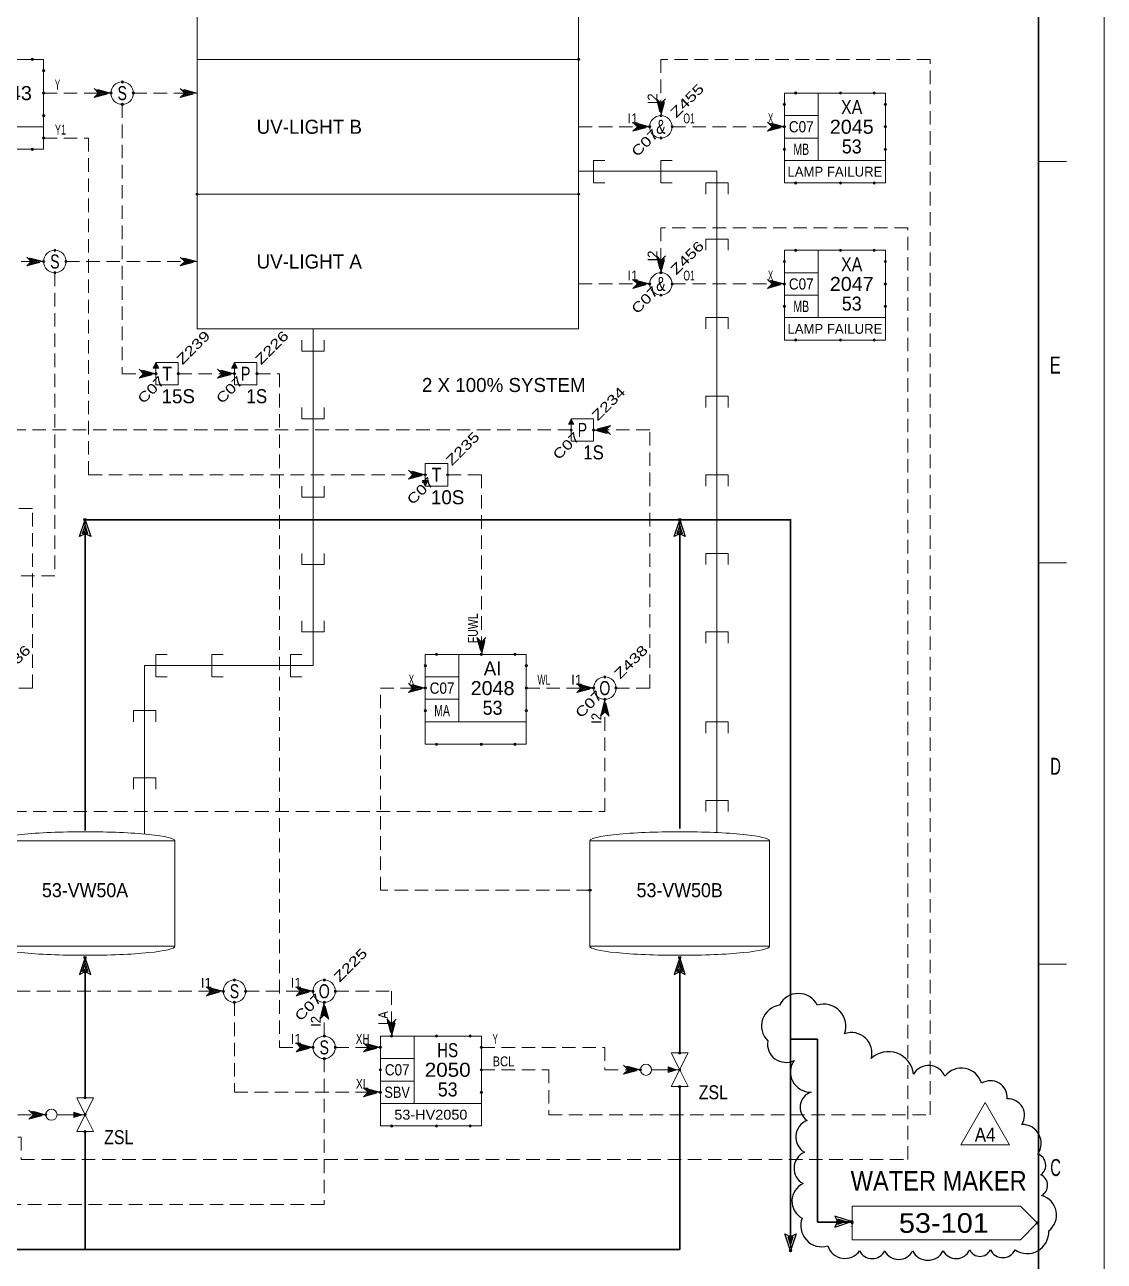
# Model space of a CAD drawing. Header units: millimetres. Extents: x 0 to 841, y 0 to 594.
# Drawn here: x 648.6 to 841, y 173.9 to 394.2 of the extents above; entities that cross this region are included whole.
import ezdxf
from ezdxf.enums import TextEntityAlignment as Align

# ---------------------------------------------------------------- set-up
doc = ezdxf.new("R2010")
doc.units = ezdxf.units.MM
doc.header["$LTSCALE"] = 0.8
doc.header["$PDMODE"] = 32
doc.header["$PDSIZE"] = 0.4
doc.linetypes.add('MEDIUM_DASHED', pattern=[4.5, 3, -1.5])
for name, color, linetype, lineweight in [('1', 7, 'Continuous', 13), ('12', 7, 'Continuous', 13), ('15', 7, 'Continuous', 13), ('30', 7, 'Continuous', 25), ('40', 7, 'Continuous', 35), ('43', 7, 'Continuous', 13), ('46', 7, 'MEDIUM_DASHED', 13), ('47', 7, 'Continuous', 13), ('48', 7, 'Continuous', 13), ('49', 7, 'Continuous', 13), ('50', 7, 'Continuous', 13), ('51', 7, 'Continuous', 13), ('9', 7, 'Continuous', 13)]:
    doc.layers.add(name, color=color, linetype=linetype, lineweight=lineweight)
doc.layers.add('16', color=7, linetype='Continuous')
doc.layers.add('45', color=7, linetype='Continuous')

msp = doc.modelspace()

# ---------------------------------------------------------------- linework, layer by layer
at = {"layer": '1'}
for p, q in [((834.2748, 369.7992), (829.263, 369.7992)), ((834.2748, 369.7992), (829.263, 369.7992)), ((750, 366), (752, 366)), ((834.2748, 298.3181), (829.263, 298.3181)), ((834.2748, 298.3181), (829.263, 298.3181)), ((672, 282), (674, 282)), ((696, 282), (698, 282)), ((834.2748, 226.8378), (829.263, 226.8378)), ((834.2748, 226.8378), (829.263, 226.8378))]:
    msp.add_line(p, q, dxfattribs=at)
at = {"layer": '1', "lineweight": 35}
for points in [[(829.263, 83.2283), (829.263, 582.2276), (10.3331, 582.2276), (10.3331, 10.3819)], [(829.263, 112.0142), (829.263, 582.2276), (10.3331, 582.2276), (10.3331, 10.3819)]]:
    msp.add_lwpolyline(points, dxfattribs=at)
at = {"layer": '1'}
for points in [[(747.2441, 368.1102), (771.9685, 368.1102), (771.9685, 297.0866), (771.9685, 250.2362)], [(750, 366), (750, 370), (752, 370)], [(764, 366), (762, 366), (762, 370), (764, 370)], [(770, 364), (770, 366), (774, 366), (774, 364)], [(770, 354), (770, 356), (774, 356), (774, 354)], [(770, 340), (770, 342), (774, 342), (774, 340)], [(700, 340), (700, 280), (670, 280), (670, 250)], [(698, 338), (698, 336), (702, 336), (702, 338)], [(770, 326), (770, 328), (774, 328), (774, 326)], [(698, 326), (698, 324), (702, 324), (702, 326)], [(770, 312), (770, 314), (774, 314), (774, 312)], [(698, 312), (698, 310), (702, 310), (702, 312)], [(698, 300), (698, 298), (702, 298), (702, 300)], [(770, 298), (770, 300), (774, 300), (774, 298)], [(698, 288), (698, 286), (702, 286), (702, 288)], [(770, 284), (770, 286), (774, 286), (774, 284)], [(672, 282), (672, 278), (674, 278)], [(684, 282), (682, 282), (682, 278), (684, 278)], [(696, 282), (696, 278), (698, 278)], [(668, 270), (668, 272), (672, 272), (672, 270)], [(770, 268), (770, 270), (774, 270), (774, 268)], [(668, 258), (668, 260), (672, 260), (672, 258)], [(770, 254), (770, 256), (774, 256), (774, 254)]]:
    msp.add_lwpolyline(points, dxfattribs=at)
at = {"layer": '12'}
for p, q in [((679.3386, 412), (679.3386, 340)), ((747.3386, 340), (747.3386, 412)), ((679.3386, 388), (747.3386, 388)), ((679.3386, 364), (747.3386, 364)), ((679.3386, 340), (747.3386, 340))]:
    msp.add_line(p, q, dxfattribs=at)
msp.add_lwpolyline([(0, 594), (841, 594), (841, 0), (0, 0)], close=True, dxfattribs=at)
for p in [(747.3386, 388), (679.3386, 364), (747.3386, 364)]:
    msp.add_point(p, dxfattribs=at)
at = {"layer": '15'}
for points in [[(643.3858, 230), (675.3858, 230), (675.3858, 248.8), (643.3858, 248.8)], [(749.3386, 230), (781.3386, 230), (781.3386, 248.8), (749.3386, 248.8)]]:
    msp.add_lwpolyline(points, close=True, dxfattribs=at)
for centre, major_axis, start_param, end_param in [((659.3858, 248.8), (-16, 0), 4.71229051, 6.28318531), ((659.3858, 248.8), (16, 0), 6.28318531, 7.8540801), ((765.3386, 248.8), (-16, 0), 4.71229051, 6.28318531), ((765.3386, 248.8), (16, 0), 6.28318531, 7.8540801), ((659.3858, 230), (-16, 0), 6.28318531, 7.85408), ((659.3858, 230), (16, 0), 4.71229061, 6.28318531), ((765.3386, 230), (-16, 0), 6.28318531, 7.85408), ((765.3386, 230), (16, 0), 4.71229061, 6.28318531)]:
    msp.add_ellipse(centre, major_axis=major_axis, ratio=0.1, start_param=start_param, end_param=end_param, dxfattribs=at)
at = {"layer": '16'}
msp.add_point((749.3386, 240), dxfattribs=at)
at = {"layer": '30'}
for p, q in [((659.3858, 305), (659.3858, 305.5)), ((659.3858, 304.5), (659.3858, 304)), ((765.3386, 305), (765.3386, 305.5)), ((765.3386, 304.5), (765.3386, 304)), ((659.3858, 227), (659.3858, 227.5)), ((765.3386, 227), (765.3386, 227.5)), ((659.3858, 226.5), (659.3858, 226)), ((765.3386, 226.5), (765.3386, 226)), ((794.4843, 180.9449), (793.9843, 180.9449)), ((794.9843, 180.9449), (795.4843, 180.9449)), ((785.0906, 177.2638), (785.0906, 177.7638)), ((785.0906, 176.7638), (785.0906, 176.2638))]:
    msp.add_line(p, q, dxfattribs=at)
for points in [[(659.3858, 306), (660.3858, 303), (659.3858, 303.5), (658.3858, 303)], [(659.8858, 303.5), (659.3858, 305), (658.8858, 303.5), (659.3858, 304)], [(765.3386, 306), (766.3386, 303), (765.3386, 303.5), (764.3386, 303)], [(765.8386, 303.5), (765.3386, 305), (764.8386, 303.5), (765.3386, 304)], [(659.3858, 228), (658.3858, 225), (659.3858, 225.5), (660.3858, 225)], [(658.8858, 225.5), (659.3858, 227), (659.8858, 225.5), (659.3858, 226)], [(765.3386, 228), (764.3386, 225), (765.3386, 225.5), (766.3386, 225)], [(764.8386, 225.5), (765.3386, 227), (765.8386, 225.5), (765.3386, 226)], [(795.9843, 180.9449), (792.9843, 181.9449), (793.4843, 180.9449), (792.9843, 179.9449)], [(793.4843, 181.4449), (794.9843, 180.9449), (793.4843, 180.4449), (793.9843, 180.9449)], [(785.0906, 175.7638), (784.0906, 178.7638), (785.0906, 178.2638), (786.0906, 178.7638)], [(784.5906, 178.2638), (785.0906, 176.7638), (785.5906, 178.2638), (785.0906, 177.7638)]]:
    msp.add_lwpolyline(points, close=True, dxfattribs=at)
for p in [(659.3858, 306), (765.3386, 306), (659.3858, 303.5), (765.3386, 303.5), (659.3858, 228), (765.3386, 228), (659.3858, 225.5), (765.3386, 225.5), (793.4843, 180.9449), (795.9843, 180.9449), (785.0906, 178.2638), (785.0906, 175.7638)]:
    msp.add_point(p, dxfattribs=at)
at = {"layer": '40'}
for p, q in [((659.3858, 306), (765.3386, 306)), ((765.3386, 306), (785.1969, 306)), ((785.0906, 306), (785.0906, 177.6378)), ((659.3858, 250.6457), (659.3858, 303.5)), ((765.3386, 251.0079), (765.3386, 303.5)), ((659.3858, 203), (659.3858, 225.5)), ((765.3386, 211), (765.3386, 225.5)), ((785.1969, 213.4646), (789.9055, 213.4646)), ((789.9055, 180.8661), (789.9055, 213.4646)), ((765.3386, 176), (765.3386, 205)), ((659.3858, 176), (659.3858, 197)), ((789.9055, 180.8661), (795.748, 180.8661)), ((795.9843, 180.126), (795.9843, 180.0614)), ((586, 176), (765.3386, 176))]:
    msp.add_line(p, q, dxfattribs=at)
at = {"layer": '43'}
msp.add_lwpolyline([(796.0709, 183.7087), (826.0709, 183.7087), (829.0709, 180.7087), (826.0709, 177.7087), (796.0709, 177.7087)], close=True, dxfattribs=at)
for p in [(796.0709, 180.7087), (829.0709, 180.7087)]:
    msp.add_point(p, dxfattribs=at)
at = {"layer": '46'}
for points in [[(730, 208), (742, 208), (742, 200), (810, 200), (810, 388), (762, 388), (762, 378), (762.8, 381), (762, 380.2), (761.2, 381), (762, 378)], [(652, 382), (664, 382), (661, 382.8), (661.8, 382), (661, 381.2), (664, 382)], [(668, 382), (679.3386, 382), (676.3386, 382.8), (677.1386, 382), (676.3386, 381.2), (679.3386, 382)], [(666, 380), (666, 332), (672, 332), (669, 332.8), (669.8, 332), (669, 331.2), (672, 332)], [(747.3386, 376), (760, 376), (757, 376.8), (757.8, 376), (757, 375.2), (760, 376)], [(764, 376), (784, 376), (781, 376.8), (781.8, 376), (781, 375.2), (784, 376)], [(652, 374), (660, 374), (660, 314), (720, 314), (717, 314.8), (717.8, 314), (717, 313.2), (720, 314)], [(629.3858, 196), (648, 196), (648, 192), (806, 192), (806, 358), (762, 358), (762, 350), (762.8, 353), (762, 352.2), (761.2, 353), (762, 350)], [(630, 352), (652, 352), (649, 352.8), (649.8, 352), (649, 351.2), (652, 352)], [(656, 352), (679.3386, 352), (676.3386, 352.8), (677.1386, 352), (676.3386, 351.2), (679.3386, 352)], [(654, 350), (654, 296), (637.8787, 296), (640.8787, 295.2), (640.0787, 296), (640.8787, 296.8), (637.8787, 296)], [(747.3386, 348), (760, 348), (757, 348.8), (757.8, 348), (757, 347.2), (760, 348)], [(764, 348), (784, 348), (781, 348.8), (781.8, 348), (781, 347.2), (784, 348)], [(676, 332), (686, 332), (683, 332.8), (683.8, 332), (683, 331.2), (686, 332)], [(690, 332), (694, 332), (694, 212), (700, 212), (697, 212.8), (697.8, 212), (697, 211.2), (700, 212)], [(746, 322), (586, 322), (589, 321.2), (588.2, 322), (589, 322.8), (586, 322)], [(754, 276), (760, 276), (760, 322), (750, 322), (753, 321.2), (752.2, 322), (753, 322.8), (750, 322)], [(724, 314), (730, 314), (730, 282), (730.8, 285), (730, 284.2), (729.2, 285), (730, 282)], [(644, 276), (650, 276), (650, 308), (636, 308), (639, 307.2), (638.2, 308), (639, 308.8), (636, 308)], [(749.3386, 240), (712, 240), (712, 276), (720, 276), (717, 276.8), (717.8, 276), (717, 275.2), (720, 276)], [(738, 276), (750, 276), (747, 276.8), (747.8, 276), (747, 275.2), (750, 276)], [(470.1213, 264), (470.1213, 254), (752, 254), (752, 274), (751.2, 271), (752, 271.8), (752.8, 271), (752, 274)], [(586, 222), (684, 222), (681, 222.8), (681.8, 222), (681, 221.2), (684, 222)], [(688, 222), (700, 222), (697, 222.8), (697.8, 222), (697, 221.2), (700, 222)], [(704, 222), (714, 222), (714, 214), (714.8, 217), (714, 216.2), (713.2, 217), (714, 214)], [(686, 220), (686, 204), (712, 204), (709, 204.8), (709.8, 204), (709, 203.2), (712, 204)], [(702, 214), (702, 220), (701.2, 217), (702, 217.8), (702.8, 217), (702, 220)], [(704, 212), (712, 212), (709, 212.8), (709.8, 212), (709, 211.2), (712, 212)], [(730, 212), (752, 212), (752, 208), (758.3386, 208), (755.3386, 208.8), (756.1386, 208), (755.3386, 207.2), (758.3386, 208)], [(702, 210), (702, 184), (602, 184), (605, 183.2), (604.2, 184), (605, 184.8), (602, 184)], [(629.3858, 200), (652.3858, 200), (649.3858, 200.8), (650.1858, 200), (649.3858, 199.2), (652.3858, 200)]]:
    msp.add_lwpolyline(points, dxfattribs=at)
for points in [[(663.6, 382), (661.4, 382.6), (662, 382), (661.4, 381.4)], [(663.2, 382), (661.8, 382.4), (662.2, 382), (661.8, 381.6)], [(662.8, 382), (662.2, 382.2), (662.4, 382), (662.2, 381.8)], [(678.9386, 382), (676.7386, 382.6), (677.3386, 382), (676.7386, 381.4)], [(678.5386, 382), (677.1386, 382.4), (677.5386, 382), (677.1386, 381.6)], [(678.1386, 382), (677.5386, 382.2), (677.7386, 382), (677.5386, 381.8)], [(762, 378.4), (762.6, 380.6), (762, 380), (761.4, 380.6)], [(762, 378.8), (762.4, 380.2), (762, 379.8), (761.6, 380.2)], [(762, 379.2), (762.2, 379.8), (762, 379.6), (761.8, 379.8)], [(759.6, 376), (757.4, 376.6), (758, 376), (757.4, 375.4)], [(759.2, 376), (757.8, 376.4), (758.2, 376), (757.8, 375.6)], [(758.8, 376), (758.2, 376.2), (758.4, 376), (758.2, 375.8)], [(783.6, 376), (781.4, 376.6), (782, 376), (781.4, 375.4)], [(783.2, 376), (781.8, 376.4), (782.2, 376), (781.8, 375.6)], [(782.8, 376), (782.2, 376.2), (782.4, 376), (782.2, 375.8)], [(651.6, 352), (649.4, 352.6), (650, 352), (649.4, 351.4)], [(678.9386, 352), (676.7386, 352.6), (677.3386, 352), (676.7386, 351.4)], [(762, 350.4), (762.6, 352.6), (762, 352), (761.4, 352.6)], [(651.2, 352), (649.8, 352.4), (650.2, 352), (649.8, 351.6)], [(650.8, 352), (650.2, 352.2), (650.4, 352), (650.2, 351.8)], [(678.5386, 352), (677.1386, 352.4), (677.5386, 352), (677.1386, 351.6)], [(678.1386, 352), (677.5386, 352.2), (677.7386, 352), (677.5386, 351.8)], [(762, 350.8), (762.4, 352.2), (762, 351.8), (761.6, 352.2)], [(762, 351.2), (762.2, 351.8), (762, 351.6), (761.8, 351.8)], [(759.6, 348), (757.4, 348.6), (758, 348), (757.4, 347.4)], [(759.2, 348), (757.8, 348.4), (758.2, 348), (757.8, 347.6)], [(758.8, 348), (758.2, 348.2), (758.4, 348), (758.2, 347.8)], [(783.6, 348), (781.4, 348.6), (782, 348), (781.4, 347.4)], [(783.2, 348), (781.8, 348.4), (782.2, 348), (781.8, 347.6)], [(782.8, 348), (782.2, 348.2), (782.4, 348), (782.2, 347.8)], [(671.6, 332), (669.4, 332.6), (670, 332), (669.4, 331.4)], [(671.2, 332), (669.8, 332.4), (670.2, 332), (669.8, 331.6)], [(670.8, 332), (670.2, 332.2), (670.4, 332), (670.2, 331.8)], [(685.6, 332), (683.4, 332.6), (684, 332), (683.4, 331.4)], [(685.2, 332), (683.8, 332.4), (684.2, 332), (683.8, 331.6)], [(684.8, 332), (684.2, 332.2), (684.4, 332), (684.2, 331.8)], [(750.4, 322), (752.6, 321.4), (752, 322), (752.6, 322.6)], [(750.8, 322), (752.2, 321.6), (751.8, 322), (752.2, 322.4)], [(751.2, 322), (751.8, 321.8), (751.6, 322), (751.8, 322.2)], [(719.6, 314), (717.4, 314.6), (718, 314), (717.4, 313.4)], [(719.2, 314), (717.8, 314.4), (718.2, 314), (717.8, 313.6)], [(718.8, 314), (718.2, 314.2), (718.4, 314), (718.2, 313.8)], [(730, 282.4), (730.6, 284.6), (730, 284), (729.4, 284.6)], [(730, 282.8), (730.4, 284.2), (730, 283.8), (729.6, 284.2)], [(730, 283.2), (730.2, 283.8), (730, 283.6), (729.8, 283.8)], [(719.6, 276), (717.4, 276.6), (718, 276), (717.4, 275.4)], [(719.2, 276), (717.8, 276.4), (718.2, 276), (717.8, 275.6)], [(718.8, 276), (718.2, 276.2), (718.4, 276), (718.2, 275.8)], [(749.6, 276), (747.4, 276.6), (748, 276), (747.4, 275.4)], [(749.2, 276), (747.8, 276.4), (748.2, 276), (747.8, 275.6)], [(748.8, 276), (748.2, 276.2), (748.4, 276), (748.2, 275.8)], [(752, 273.6), (751.4, 271.4), (752, 272), (752.6, 271.4)], [(752, 273.2), (751.6, 271.8), (752, 272.2), (752.4, 271.8)], [(752, 272.8), (751.8, 272.2), (752, 272.4), (752.2, 272.2)], [(683.6, 222), (681.4, 222.6), (682, 222), (681.4, 221.4)], [(699.6, 222), (697.4, 222.6), (698, 222), (697.4, 221.4)], [(683.2, 222), (681.8, 222.4), (682.2, 222), (681.8, 221.6)], [(682.8, 222), (682.2, 222.2), (682.4, 222), (682.2, 221.8)], [(699.2, 222), (697.8, 222.4), (698.2, 222), (697.8, 221.6)], [(698.8, 222), (698.2, 222.2), (698.4, 222), (698.2, 221.8)], [(702, 219.6), (701.4, 217.4), (702, 218), (702.6, 217.4)], [(702, 219.2), (701.6, 217.8), (702, 218.2), (702.4, 217.8)], [(702, 218.8), (701.8, 218.2), (702, 218.4), (702.2, 218.2)], [(714, 214.4), (714.6, 216.6), (714, 216), (713.4, 216.6)], [(714, 214.8), (714.4, 216.2), (714, 215.8), (713.6, 216.2)], [(714, 215.2), (714.2, 215.8), (714, 215.6), (713.8, 215.8)], [(699.6, 212), (697.4, 212.6), (698, 212), (697.4, 211.4)], [(699.2, 212), (697.8, 212.4), (698.2, 212), (697.8, 211.6)], [(698.8, 212), (698.2, 212.2), (698.4, 212), (698.2, 211.8)], [(711.6, 212), (709.4, 212.6), (710, 212), (709.4, 211.4)], [(711.2, 212), (709.8, 212.4), (710.2, 212), (709.8, 211.6)], [(710.8, 212), (710.2, 212.2), (710.4, 212), (710.2, 211.8)], [(757.9386, 208), (755.7386, 208.6), (756.3386, 208), (755.7386, 207.4)], [(757.5386, 208), (756.1386, 208.4), (756.5386, 208), (756.1386, 207.6)], [(757.1386, 208), (756.5386, 208.2), (756.7386, 208), (756.5386, 207.8)], [(711.6, 204), (709.4, 204.6), (710, 204), (709.4, 203.4)], [(711.2, 204), (709.8, 204.4), (710.2, 204), (709.8, 203.6)], [(710.8, 204), (710.2, 204.2), (710.4, 204), (710.2, 203.8)], [(651.9858, 200), (649.7858, 200.6), (650.3858, 200), (649.7858, 199.4)], [(651.5858, 200), (650.1858, 200.4), (650.5858, 200), (650.1858, 199.6)], [(651.1858, 200), (650.5858, 200.2), (650.7858, 200), (650.5858, 199.8)]]:
    msp.add_lwpolyline(points, close=True, dxfattribs=at)
at = {"layer": '47'}
for p, q in [((765.3386, 208), (760.3386, 208)), ((659.3858, 200), (654.3858, 200))]:
    msp.add_line(p, q, dxfattribs=at)
for points in [[(765.3386, 208), (763.8386, 211), (766.8386, 211), (763.8386, 205), (766.8386, 205)], [(659.3858, 200), (657.8858, 203), (660.8858, 203), (657.8858, 197), (660.8858, 197)]]:
    msp.add_lwpolyline(points, close=True, dxfattribs=at)
for centre in [(759.3386, 208), (653.3858, 200)]:
    msp.add_circle(centre, 1, dxfattribs=at)
for p in [(765.3386, 211), (758.3386, 208), (765.3386, 208), (765.3386, 205), (659.3858, 203), (652.3858, 200), (659.3858, 200), (659.3858, 197)]:
    msp.add_point(p, dxfattribs=at)
at = {"layer": '48'}
for p, q in [((790, 382), (790, 370)), ((784, 378), (790, 378)), ((784, 374), (790, 374)), ((790, 354), (790, 342)), ((784, 350), (790, 350)), ((784, 346), (790, 346)), ((726, 282), (726, 270)), ((720, 278), (726, 278)), ((720, 274), (726, 274)), ((718, 214), (718, 202)), ((712, 210), (718, 210)), ((712, 206), (718, 206))]:
    msp.add_line(p, q, dxfattribs=at)
for points in [[(634, 388), (652, 388), (652, 376), (634, 376)], [(784, 382), (802, 382), (802, 370), (784, 370)], [(784, 354), (802, 354), (802, 342), (784, 342)], [(672, 334), (671.5, 333), (672.5, 333)], [(672, 330), (676, 330), (676, 334), (672, 334)], [(686, 334), (685.5, 333), (686.5, 333)], [(686, 330), (690, 330), (690, 334), (686, 334)], [(746, 324), (745.5, 323), (746.5, 323)], [(746, 320), (750, 320), (750, 324), (746, 324)], [(720, 312), (724, 312), (724, 316), (720, 316)], [(720, 312), (719.5, 313), (720.5, 313)], [(720, 282), (738, 282), (738, 270), (720, 270)], [(712, 214), (730, 214), (730, 202), (712, 202)]]:
    msp.add_lwpolyline(points, close=True, dxfattribs=at)
for points in [[(634, 376), (634, 372), (652, 372), (652, 376)], [(784, 370), (784, 366), (802, 366), (802, 370)], [(784, 342), (784, 338), (802, 338), (802, 342)], [(671.6378, 333.1024), (672.0315, 333.7323), (672.3465, 333.1024), (671.7953, 333.1024), (672.0315, 333.4961), (672.189, 333.1811), (671.9528, 333.1811)], [(685.6378, 333.1024), (686.0315, 333.7323), (686.3465, 333.1024), (685.7953, 333.1024), (686.0315, 333.4961), (686.189, 333.1811), (685.9528, 333.1811)], [(745.6378, 323.1024), (746.0315, 323.7323), (746.3465, 323.1024), (745.7953, 323.1024), (746.0315, 323.4961), (746.189, 323.1811), (745.9528, 323.1811)], [(719.6378, 312.8976), (719.9528, 312.2677), (720.3465, 312.8976), (719.7953, 312.8189), (719.9528, 312.5039), (720.1102, 312.7402), (719.9528, 312.7402)], [(720, 270), (720, 266), (738, 266), (738, 270)], [(712, 202), (712, 198), (730, 198), (730, 202)]]:
    msp.add_lwpolyline(points, dxfattribs=at)
for centre in [(666, 382), (762, 376), (654, 352), (762, 348), (752, 276), (686, 222), (702, 222), (702, 212)]:
    msp.add_circle(centre, 2, dxfattribs=at)
for p in [(650, 388), (652, 386), (666, 384), (652, 382), (664, 382), (668, 382), (786, 382), (794, 382), (800, 382), (666, 380), (784, 380), (802, 380), (652, 378), (762, 378), (760, 376), (764, 376), (784, 376), (802, 376), (652, 374), (762, 374), (650, 372), (784, 372), (802, 372), (786, 366), (794, 366), (800, 366), (654, 354), (786, 354), (794, 354), (800, 354), (652, 352), (656, 352), (784, 352), (802, 352), (654, 350), (760, 348), (762, 350), (764, 348), (784, 348), (802, 348), (762, 346), (784, 344), (802, 344), (786, 338), (794, 338), (800, 338), (672, 332), (676, 332), (686, 332), (690, 332), (746, 322), (750, 322), (720, 314), (724, 314), (722, 282), (730, 282), (736, 282), (720, 280), (738, 280), (752, 278), (720, 276), (738, 276), (750, 276), (754, 276), (752, 274), (720, 272), (738, 272), (722, 266), (730, 266), (736, 266), (686, 224), (702, 224), (684, 222), (688, 222), (700, 222), (704, 222), (686, 220), (702, 220), (702, 214), (714, 214), (722, 214), (728, 214), (700, 212), (704, 212), (712, 212), (730, 212), (702, 210), (712, 208), (730, 208), (712, 204), (730, 204), (714, 198), (722, 198), (728, 198)]:
    msp.add_point(p, dxfattribs=at)
at = {"layer": '50'}
for points in [[(764.8031, 208.0079), (763.3031, 207.5079), (763.3031, 208.5079)], [(658.8976, 199.9764), (657.3976, 199.4764), (657.3976, 200.4764)], [(819.7646, 202.1449), (815.4346, 194.6449), (824.0945, 194.6449)]]:
    msp.add_lwpolyline(points, close=True, dxfattribs=at)
for points in [[(764.5669, 208.0472), (763.3858, 207.6535), (763.3858, 208.3622), (764.3307, 208.0472), (763.4646, 207.811), (763.4646, 208.2047), (764.0945, 208.0472), (763.5433, 207.8898), (763.5433, 208.0472), (763.8583, 208.0472)], [(658.6614, 200.0157), (657.4803, 199.622), (657.4803, 200.3307), (658.4252, 200.0157), (657.5591, 199.7795), (657.5591, 200.1732), (658.189, 200.0157), (657.6378, 199.8583), (657.6378, 200.0157), (657.9528, 200.0157)]]:
    msp.add_lwpolyline(points, dxfattribs=at)
at = {"layer": '51', "lineweight": 25}
for centre, radius, start, end in [((786.4961, 217.85), 3.7434, 26.62456, 153.37544), ((783.6852, 215.8057), 3.7602, 98.18961, 224.94049), ((791.0006, 215.7449), 3.956, 340.27137, 107.02225), ((795.9814, 211.0206), 3.6145, 343.59949, 110.35037), ((784.2542, 212.6015), 3.2768, 170.37072, 297.1216), ((788.6651, 207.6004), 3.5854, 144.44866, 271.19954), ((802.5376, 206.7274), 4.5001, 6.59354, 133.34443), ((809.7045, 205.646), 3.1346, 22.59629, 149.34718), ((815.5504, 204.5824), 3.7226, 15.71343, 142.46431), ((820.7266, 203.0679), 2.9834, 355.51575, 122.26663), ((789.6489, 201.3184), 2.8463, 108.61983, 235.37071), ((823.8553, 199.8999), 2.9388, 326.26294, 93.01382), ((789.2163, 196.0233), 3.1819, 111.86092, 238.6118), ((826.3942, 194.9194), 3.3497, 324.87429, 91.62518), ((788.8422, 190.4526), 3.1296, 114.20505, 240.95593), ((828.4818, 191.0036), 2.0927, 305.0957, 71.84659), ((788.7835, 184.6062), 3.4362, 115.15576, 241.90664), ((828.8362, 187.4015), 2.0718, 299.06121, 65.81209), ((828.8935, 182.1252), 3.593, 307.93449, 74.68537), ((790.6922, 180.2392), 3.7713, 159.25831, 286.00919), ((827.2616, 179.0984), 3.8456, 236.12528, 2.87617), ((794.784, 177.6021), 3.2077, 197.9382, 324.68909), ((799.6457, 176.873), 2.5103, 206.62456, 333.37544), ((804.3701, 176.9914), 2.7745, 206.62456, 333.37544), ((809.5669, 177.1098), 3.0388, 206.62456, 333.37544), ((814.6062, 177.0109), 2.6439, 208.53371, 335.28459), ((818.8583, 176.8331), 2.0699, 206.62456, 333.37544), ((822.9134, 177.0107), 2.4662, 206.62456, 333.37544)]:
    msp.add_arc(centre, radius, start, end, dxfattribs=at)
at = {"layer": '9'}
msp.add_lwpolyline([(0, 0), (841, 0), (841, 594), (0, 594)], close=True, dxfattribs=at)
msp.add_lwpolyline([(0, 0), (841, 0), (841, 594), (0, 594)], close=True, dxfattribs=at)

# ---------------------------------------------------------------- texts
at = {"layer": '1'}
for s, width, p in [('E', 0.75, (833.2701, 332.0449)), ('E', 0.75, (833.2701, 332.0449)), ('D', 0.65, (833.2701, 260.5646)), ('D', 0.65, (833.2701, 260.5646)), ('C', 0.65, (833.2701, 189.0835)), ('C', 0.65, (833.2701, 189.0835))]:
    msp.add_text(s, height=3.02, dxfattribs=dict(at, width=width)).set_placement(p, align=Align.RIGHT)
at = {"layer": '12'}
for s, p in [('UV-LIGHT B', (699.3386, 374.7496)), ('UV-LIGHT A', (699.3307, 350.7496)), ('2 X 100% SYSTEM', (733.9921, 328.7496))]:
    msp.add_text(s, height=2.5, dxfattribs=at).set_placement(p, align=Align.CENTER)
for s, width, p in [('53-VW50A', 0.95, (659.378, 238.7496)), ('53-VW50B', 0.95, (765.3386, 238.7496)), ('ZSL', 0.85, (771.3386, 202.7496)), ('ZSL', 0.85, (665.3858, 194.7496))]:
    msp.add_text(s, height=2.5, dxfattribs=dict(at, width=width)).set_placement(p, align=Align.CENTER)
at = {"layer": '45'}
for s, width, p in [('Y', 0.6, (654, 382.6252)), ('O1', 0.65, (766, 376.6252)), ('X', 0.6, (781.0669, 376.626)), ('Y1', 0.7, (654, 374.6252)), ('O1', 0.65, (766, 348.6252)), ('O1', 0.65, (766, 348.6252)), ('X', 0.6, (781.0669, 348.626)), ('X', 0.6, (717.0669, 276.626)), ('WL', 0.65, (740, 276.6252)), ('XH', 0.75, (707.6378, 212.626)), ('Y', 0.6, (732, 212.6252)), ('BCL', 0.85, (732, 208.6252)), ('XL', 0.8, (707.6378, 204.626))]:
    msp.add_text(s, height=1.75, dxfattribs=dict(at, width=width)).set_placement(p)
for p in [(761.3748, 380), (761.3748, 352), (751.374, 269.6378), (701.374, 215.6378)]:
    msp.add_text('I2', height=1.75, rotation=90, dxfattribs=at).set_placement(p)
for p in [(756.0157, 376.626), (756.0157, 348.626), (746.0157, 276.626), (680.0157, 222.626), (696.0157, 222.626), (696.0157, 212.626)]:
    msp.add_text('I1', height=1.75, dxfattribs=at).set_placement(p)
for s, width, p in [('FUWL', 0.8, (729.3748, 284)), ('LA', 0.85, (713.3748, 216))]:
    msp.add_text(s, height=1.75, rotation=90, dxfattribs=dict(at, width=width)).set_placement(p)
at = {"layer": '49', "width": 0.9}
msp.add_text('WATER MAKER', height=3.5, dxfattribs=at).set_placement((795.811, 186.4709))
at = {"layer": '49', "width": 1.1}
msp.add_text('53-101', height=3.5, dxfattribs=at).set_placement((812.4134, 178.9591), align=Align.CENTER)
at = {"layer": '50', "width": 1.35}
for s, p in [('Z455', (764.7402, 377.5024)), ('Z456', (764.7402, 349.5024)), ('Z239', (676.7402, 333.5024)), ('Z226', (690.7402, 333.5024)), ('Z234', (750.7402, 323.5024)), ('Z235', (724.7402, 315.5024)), ('Z436', (644.7402, 277.5024)), ('Z438', (754.7402, 277.5024)), ('Z225', (704.7402, 223.5024))]:
    msp.add_text(s, height=1.75, rotation=45, dxfattribs=at).set_placement(p)
at = {"layer": '50'}
for s, height, width, p in [('2043', 2.5, 1.05, (646, 380.7496)), ('S', 2.5, 0.75, (666.0004, 380.7496)), ('XA', 2.5, 0.85, (795.9913, 378.2496)), ('&', 2.5, 0.75, (761.9992, 374.7496)), ('C07', 2, 0.9, (787, 375)), ('2045', 2.5, 1.05, (796, 374.7496)), ('MB', 2, 0.7, (787, 371)), ('53', 2.5, 0.95, (795.9996, 371.2496)), ('S', 2.5, 0.75, (654.0004, 350.7496)), ('XA', 2.5, 0.85, (795.9913, 350.2496)), ('&', 2.5, 0.75, (762, 346.7496)), ('C07', 2, 0.9, (787, 347)), ('2047', 2.5, 1.05, (796, 346.7496)), ('MB', 2, 0.7, (787, 343)), ('53', 2.5, 0.95, (795.9996, 343.2496)), ('T', 2.5, 0.85, (674.0004, 330.7496)), ('P', 2.5, 0.75, (688.0004, 330.7496)), ('1S', 2.5, 0.9, (689.9909, 326.7496)), ('P', 2.5, 0.75, (748.0004, 320.7496)), ('1S', 2.5, 0.9, (749.9909, 316.7496)), ('T', 2.5, 0.85, (722.0004, 312.7496)), ('C07', 2, 0.9, (723, 275)), ('2048', 2.5, 1.05, (732, 274.7496)), ('O', 2.5, 0.75, (752.0004, 274.7496)), ('53', 2.5, 0.95, (731.9996, 271.2496)), ('MA', 2, 0.7, (722.9929, 271)), ('S', 2.5, 0.75, (686.0004, 220.7496)), ('O', 2.5, 0.75, (702.0004, 220.7496)), ('S', 2.5, 0.75, (702.0004, 210.7496)), ('HS', 2.5, 0.8, (723.9909, 210.2496)), ('2050', 2.5, 1.1, (724.0004, 206.7496)), ('C07', 2, 0.9, (715, 207)), ('SBV', 2, 0.85, (714.9933, 203)), ('53', 2.5, 0.95, (723.9996, 203.2496)), ('53-HV2050', 1.75, 1.1, (721, 199.1252)), ('A4', 2.5, 0.9, (819.7646, 195.2))]:
    msp.add_text(s, height=height, dxfattribs=dict(at, width=width)).set_placement(p, align=Align.CENTER)
at = {"layer": '50', "width": 1.3}
for p in [(761.7345, 374.4975), (761.7345, 346.4975), (673.7345, 330.4975), (687.7345, 330.4975), (747.7345, 320.4975), (721.7345, 312.4975), (751.7345, 274.4975), (701.7345, 220.4975)]:
    msp.add_text('C07', height=1.75, rotation=45, dxfattribs=at).set_placement(p, align=Align.RIGHT)
at = {"layer": '50'}
for s, height, p in [('LAMP FAILURE', 1.75, (792.9996, 367.1252)), ('LAMP FAILURE', 1.75, (792.9996, 339.1252)), ('15S', 2.5, (675.9913, 326.7496)), ('10S', 2.5, (723.9913, 308.7496)), ('AI', 2.5, (731.9996, 278.2496))]:
    msp.add_text(s, height=height, dxfattribs=at).set_placement(p, align=Align.CENTER)

doc.saveas('drawing.dxf')
